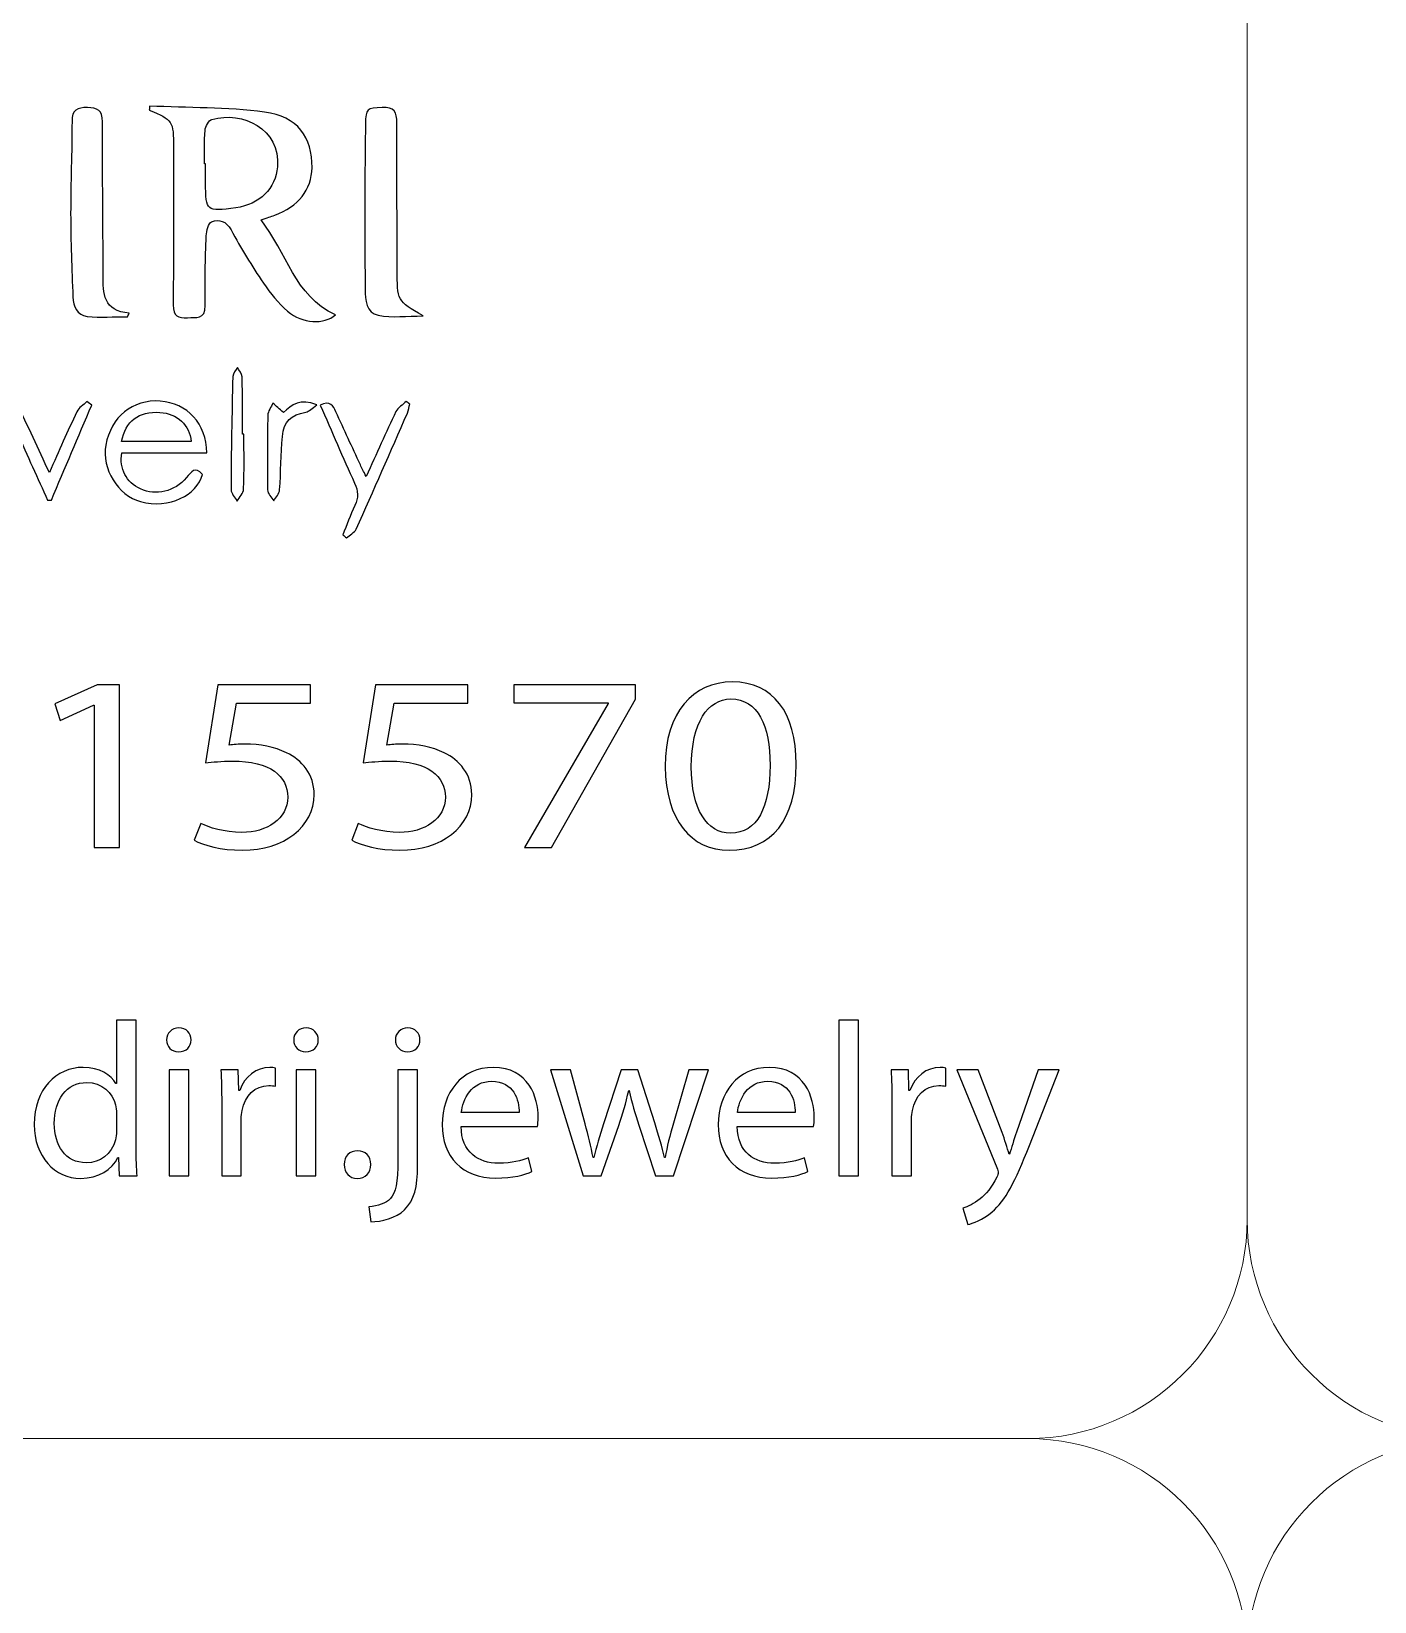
# Model space of a CAD drawing. Header units: millimetres. Extents: x -576 to 618, y 160 to 343.
# Drawn here: x 481.57 to 499.87, y 261.28 to 282.68 of the extents above; entities that cross this region are included whole.
import ezdxf

# ---------------------------------------------------------------- set-up
doc = ezdxf.new("R2010")
doc.units = ezdxf.units.MM
doc.header["$MEASUREMENT"] = 0
doc.layers.add('Layer 1', color=7, linetype='Continuous')

msp = doc.modelspace()

# ---------------------------------------------------------------- linework, layer by layer
at = {"layer": 'Layer 1', "color": 250, "lineweight": 18}
for points in [[(461.3217, 303.3001), (461.3217, 303.3001), (495.1517, 303.3001), (495.1517, 303.3001), (496.7957, 303.3001), (498.1367, 301.9591), (498.1367, 300.3151), (498.1367, 300.3151), (498.1367, 266.4851), (498.1367, 266.4851), (498.1367, 264.8411), (496.7957, 263.5001), (495.1517, 263.5001), (495.1517, 263.5001), (461.3217, 263.5001), (461.3217, 263.5001), (459.6777, 263.5001), (458.3367, 264.8411), (458.3367, 266.4851), (458.3367, 266.4851), (458.3367, 300.3151), (458.3367, 300.3151), (458.3367, 301.9591), (459.6777, 303.3001), (461.3217, 303.3001)], [(501.1217, 303.3001), (501.1217, 303.3001), (534.9517, 303.3001), (534.9517, 303.3001), (536.5957, 303.3001), (537.9367, 301.9591), (537.9367, 300.3151), (537.9367, 300.3151), (537.9367, 266.4851), (537.9367, 266.4851), (537.9367, 264.8411), (536.5957, 263.5001), (534.9517, 263.5001), (534.9517, 263.5001), (501.1217, 263.5001), (501.1217, 263.5001), (499.4777, 263.5001), (498.1367, 264.8411), (498.1367, 266.4851), (498.1367, 266.4851), (498.1367, 300.3151), (498.1367, 300.3151), (498.1367, 301.9591), (499.4777, 303.3001), (501.1217, 303.3001)], [(461.3217, 263.5001), (461.3217, 263.5001), (495.1517, 263.5001), (495.1517, 263.5001), (496.7957, 263.5001), (498.1367, 262.1591), (498.1367, 260.5151), (498.1367, 260.5151), (498.1367, 226.6851), (498.1367, 226.6851), (498.1367, 225.0411), (496.7957, 223.7001), (495.1517, 223.7001), (495.1517, 223.7001), (461.3217, 223.7001), (461.3217, 223.7001), (459.6777, 223.7001), (458.3367, 225.0411), (458.3367, 226.6851), (458.3367, 226.6851), (458.3367, 260.5151), (458.3367, 260.5151), (458.3367, 262.1591), (459.6777, 263.5001), (461.3217, 263.5001)], [(501.1217, 263.5001), (501.1217, 263.5001), (534.9517, 263.5001), (534.9517, 263.5001), (536.5957, 263.5001), (537.9367, 262.1591), (537.9367, 260.5151), (537.9367, 260.5151), (537.9367, 226.6851), (537.9367, 226.6851), (537.9367, 225.0411), (536.5957, 223.7001), (534.9517, 223.7001), (534.9517, 223.7001), (501.1217, 223.7001), (501.1217, 223.7001), (499.4777, 223.7001), (498.1367, 225.0411), (498.1367, 226.6851), (498.1367, 226.6851), (498.1367, 260.5151), (498.1367, 260.5151), (498.1367, 262.1591), (499.4777, 263.5001), (501.1217, 263.5001)]]:
    msp.add_open_spline(points, degree=3, knots=[0, 0, 0, 0, 0.125, 0.125, 0.125, 0.25, 0.25, 0.25, 0.375, 0.375, 0.375, 0.5, 0.5, 0.5, 0.625, 0.625, 0.625, 0.75, 0.75, 0.75, 0.875, 0.875, 0.875, 1, 1, 1, 1], dxfattribs=at)
at = {"layer": 'Layer 1', "color": 230}
for points, knots in [([(482.8741, 278.7924), (482.6909, 278.7924), (482.5056, 278.7777), (482.3243, 278.7974), (482.1873, 278.812), (482.1355, 278.9353), (482.1306, 279.0616), (482.1162, 279.4408), (482.1015, 279.8199), (482.1006, 280.1989), (482.1, 280.6183), (482.1187, 281.037), (482.119, 281.4564), (482.1193, 281.6124), (482.1902, 281.6457), (482.3281, 281.6432), (482.4651, 281.6408), (482.5359, 281.6071), (482.5353, 281.451), (482.5324, 280.8165), (482.5402, 280.1821), (482.5433, 279.5475), (482.5437, 279.4854), (482.5424, 279.423), (482.5418, 279.3606), (482.539, 279.111), (482.5465, 278.8679), (482.8997, 278.8402), (482.8913, 278.8245), (482.8825, 278.8086), (482.8741, 278.7924)], [0, 0, 0, 0, 0.1, 0.1, 0.1, 0.2, 0.2, 0.2, 0.3, 0.3, 0.3, 0.4, 0.4, 0.4, 0.5, 0.5, 0.5, 0.6, 0.6, 0.6, 0.7, 0.7, 0.7, 0.8, 0.8, 0.8, 0.9, 0.9, 0.9, 1, 1, 1, 1]), ([(483.1761, 281.6631), (483.6994, 281.6394), (484.2267, 281.6482), (484.7446, 281.5823), (485.1921, 281.5253), (485.397, 281.2382), (485.3908, 280.8248), (485.3864, 280.5249), (485.2026, 280.2906), (484.8815, 280.1758), (484.8301, 280.1574), (484.778, 280.1402), (484.6953, 280.1115), (485.046, 279.6719), (485.1505, 279.0744), (485.709, 278.8173), (485.5587, 278.6831), (485.2557, 278.6965), (485.0582, 278.8672), (484.9315, 278.9761), (484.822, 279.1115), (484.7281, 279.2506), (484.5699, 279.485), (484.4216, 279.7271), (484.2862, 279.9754), (484.2198, 280.0971), (484.125, 280.1255), (484.0219, 280.0865), (483.9786, 280.07), (483.9512, 279.963), (483.9486, 279.8956), (483.9368, 279.5789), (483.9284, 279.2613), (483.9337, 278.9445), (483.9374, 278.7486), (483.8098, 278.7873), (483.6947, 278.7789), (483.5655, 278.7699), (483.4962, 278.8005), (483.4978, 278.9521), (483.5037, 279.6656), (483.4999, 280.3795), (483.5015, 281.0931), (483.5025, 281.4616), (483.4925, 281.4797), (483.1727, 281.6057), (483.1739, 281.6248), (483.1748, 281.6441), (483.1761, 281.6631)], [0, 0, 0, 0, 0.0625, 0.0625, 0.0625, 0.125, 0.125, 0.125, 0.1875, 0.1875, 0.1875, 0.25, 0.25, 0.25, 0.3125, 0.3125, 0.3125, 0.375, 0.375, 0.375, 0.4375, 0.4375, 0.4375, 0.5, 0.5, 0.5, 0.5625, 0.5625, 0.5625, 0.625, 0.625, 0.625, 0.6875, 0.6875, 0.6875, 0.75, 0.75, 0.75, 0.8125, 0.8125, 0.8125, 0.875, 0.875, 0.875, 0.9375, 0.9375, 0.9375, 1, 1, 1, 1]), ([(483.9271, 280.8759), (483.9271, 280.8759), (483.9377, 280.8759), (483.9377, 280.8759), (483.9377, 280.7913), (483.9365, 280.7065), (483.938, 280.622), (483.9453, 280.2229), (483.9455, 280.2229), (484.3542, 280.2775), (484.6732, 280.3202), (484.8968, 280.5433), (484.9187, 280.8363), (484.9568, 281.3546), (484.4475, 281.6026), (484.0254, 281.4816), (483.9821, 281.4691), (483.9361, 281.3867), (483.9318, 281.3331), (483.919, 281.1814), (483.9271, 281.0282), (483.9271, 280.8759)], [0, 0, 0, 0, 0.1428571, 0.1428571, 0.1428571, 0.2857143, 0.2857143, 0.2857143, 0.4285714, 0.4285714, 0.4285714, 0.5714286, 0.5714286, 0.5714286, 0.7142857, 0.7142857, 0.7142857, 0.8571429, 0.8571429, 0.8571429, 1, 1, 1, 1]), ([(486.9052, 278.8031), (486.6853, 278.8031), (486.4818, 278.7744), (486.2909, 278.8118), (486.1299, 278.8436), (486.1171, 279.0199), (486.1152, 279.1634), (486.1096, 279.5887), (486.1093, 280.0137), (486.1099, 280.4386), (486.1106, 280.7675), (486.1152, 281.0964), (486.1187, 281.4249), (486.1208, 281.6258), (486.1405, 281.6349), (486.3474, 281.6449), (486.5109, 281.653), (486.547, 281.5809), (486.5461, 281.4327), (486.5433, 280.7697), (486.5517, 280.1063), (486.5517, 279.4434), (486.5517, 279.0084), (486.548, 279.0084), (486.9052, 278.8031)], [0, 0, 0, 0, 0.125, 0.125, 0.125, 0.25, 0.25, 0.25, 0.375, 0.375, 0.375, 0.5, 0.5, 0.5, 0.625, 0.625, 0.625, 0.75, 0.75, 0.75, 0.875, 0.875, 0.875, 1, 1, 1, 1]), ([(484.4622, 277.1915), (484.4622, 276.9425), (484.4678, 276.6932), (484.4581, 276.4446), (484.4559, 276.3884), (484.401, 276.3344), (484.3705, 276.2792), (484.3411, 276.331), (484.2866, 276.3827), (484.2866, 276.4342), (484.2884, 276.9494), (484.2984, 277.4645), (484.3109, 277.979), (484.3121, 278.0202), (484.3517, 278.0604), (484.3739, 278.101), (484.3963, 278.058), (484.4372, 278.0159), (484.4382, 277.9724), (484.4441, 277.7122), (484.4413, 277.4517), (484.4413, 277.1915), (484.4413, 277.1915), (484.4622, 277.1915), (484.4622, 277.1915)], [0, 0, 0, 0, 0.125, 0.125, 0.125, 0.25, 0.25, 0.25, 0.375, 0.375, 0.375, 0.5, 0.5, 0.5, 0.625, 0.625, 0.625, 0.75, 0.75, 0.75, 0.875, 0.875, 0.875, 1, 1, 1, 1]), ([(481.3643, 277.2238), (481.2117, 276.8875), (481.0766, 276.5908), (480.9418, 276.294), (480.9256, 276.2924), (480.909, 276.2912), (480.8925, 276.29), (480.7116, 276.7218), (480.5302, 277.1533), (480.349, 277.5851), (480.368, 277.6004), (480.3864, 277.616), (480.4052, 277.6317), (480.4507, 277.5927), (480.5153, 277.5627), (480.539, 277.5131), (480.6491, 277.2831), (480.7475, 277.0482), (480.8507, 276.8151), (480.8685, 276.7754), (480.8909, 276.738), (480.9225, 276.6784), (481.0694, 276.9945), (481.2068, 277.2903), (481.3634, 277.6266), (481.5191, 277.2925), (481.6576, 276.9945), (481.8099, 276.6675), (481.9424, 276.9633), (482.0585, 277.2322), (482.1846, 277.4965), (482.211, 277.5521), (482.2757, 277.5889), (482.3225, 277.6344), (482.3446, 277.6191), (482.3664, 277.6035), (482.388, 277.588), (482.2045, 277.1561), (482.0208, 276.7243), (481.8373, 276.2931), (481.8205, 276.2922), (481.8033, 276.2912), (481.7868, 276.2906), (481.651, 276.5901), (481.5153, 276.8896), (481.3643, 277.2238)], [0, 0, 0, 0, 0.0666667, 0.0666667, 0.0666667, 0.1333333, 0.1333333, 0.1333333, 0.2, 0.2, 0.2, 0.2666667, 0.2666667, 0.2666667, 0.3333333, 0.3333333, 0.3333333, 0.4, 0.4, 0.4, 0.4666667, 0.4666667, 0.4666667, 0.5333333, 0.5333333, 0.5333333, 0.6, 0.6, 0.6, 0.6666667, 0.6666667, 0.6666667, 0.7333333, 0.7333333, 0.7333333, 0.8, 0.8, 0.8, 0.8666667, 0.8666667, 0.8666667, 0.9333333, 0.9333333, 0.9333333, 1, 1, 1, 1]), ([(483.9568, 276.9359), (483.9568, 276.9359), (482.7971, 276.9359), (482.7971, 276.9359), (482.7599, 276.7187), (482.8589, 276.5362), (483.0529, 276.4448), (483.2607, 276.3465), (483.5175, 276.4071), (483.6804, 276.5989), (483.7449, 276.675), (483.7974, 276.7646), (483.8966, 276.6414), (483.8223, 276.3643), (483.4479, 276.1668), (483.0529, 276.2729), (482.7452, 276.3556), (482.5222, 276.7187), (482.5799, 277.0423), (482.6488, 277.4274), (482.9459, 277.6682), (483.32, 277.6417), (483.6913, 277.6155), (483.9518, 277.3368), (483.9568, 276.9359)], [0, 0, 0, 0, 0.125, 0.125, 0.125, 0.25, 0.25, 0.25, 0.375, 0.375, 0.375, 0.5, 0.5, 0.5, 0.625, 0.625, 0.625, 0.75, 0.75, 0.75, 0.875, 0.875, 0.875, 1, 1, 1, 1]), ([(485.0003, 277.4847), (485.111, 277.5866), (485.2324, 277.6896), (485.4552, 277.5895), (485.3894, 277.5452), (485.351, 277.5012), (485.3054, 277.4921), (485.1055, 277.4522), (485.0069, 277.3692), (484.9862, 277.1598), (484.9628, 276.919), (484.9672, 276.6753), (484.9491, 276.4334), (484.945, 276.3811), (484.897, 276.3317), (484.8692, 276.2809), (484.8399, 276.3311), (484.7863, 276.3807), (484.7857, 276.4316), (484.7791, 276.7704), (484.7806, 277.1096), (484.7878, 277.4484), (484.789, 277.5046), (484.8327, 277.5598), (484.8568, 277.6154), (484.9001, 277.576), (484.9429, 277.5368), (485.0003, 277.4847)], [0, 0, 0, 0, 0.1111111, 0.1111111, 0.1111111, 0.2222222, 0.2222222, 0.2222222, 0.3333333, 0.3333333, 0.3333333, 0.4444444, 0.4444444, 0.4444444, 0.5555556, 0.5555556, 0.5555556, 0.6666667, 0.6666667, 0.6666667, 0.7777778, 0.7777778, 0.7777778, 0.8888889, 0.8888889, 0.8888889, 1, 1, 1, 1]), ([(485.5021, 277.5885), (485.6378, 277.6525), (485.6788, 277.5758), (485.7158, 277.4962), (485.8275, 277.2553), (485.9377, 277.0132), (486.0494, 276.772), (486.07, 276.7271), (486.094, 276.684), (486.1296, 276.6141), (486.2709, 276.9264), (486.3976, 277.2154), (486.5343, 277.4993), (486.5614, 277.5552), (486.6275, 277.5923), (486.6759, 277.6379), (486.6912, 277.626), (486.7061, 277.6138), (486.7218, 277.6019), (486.7114, 277.5611), (486.7071, 277.5174), (486.6906, 277.4796), (486.46, 276.9514), (486.2298, 276.4232), (485.9933, 275.8977), (485.9708, 275.8481), (485.9053, 275.8178), (485.8597, 275.7786), (485.8432, 275.7926), (485.8263, 275.8066), (485.8091, 275.8207), (485.8634, 275.9539), (485.9124, 276.0893), (485.9739, 276.2191), (486.0238, 276.3249), (486.0213, 276.4163), (485.9717, 276.5243), (485.8107, 276.8722), (485.6613, 277.2254), (485.5021, 277.5885)], [0, 0, 0, 0, 0.0769231, 0.0769231, 0.0769231, 0.1538462, 0.1538462, 0.1538462, 0.2307692, 0.2307692, 0.2307692, 0.3076923, 0.3076923, 0.3076923, 0.3846154, 0.3846154, 0.3846154, 0.4615385, 0.4615385, 0.4615385, 0.5384615, 0.5384615, 0.5384615, 0.6153846, 0.6153846, 0.6153846, 0.6923077, 0.6923077, 0.6923077, 0.7692308, 0.7692308, 0.7692308, 0.8461538, 0.8461538, 0.8461538, 0.9230769, 0.9230769, 0.9230769, 1, 1, 1, 1]), ([(483.7428, 277.0907), (483.7265, 277.3143), (483.5543, 277.4741), (483.3166, 277.4887), (483.0305, 277.5069), (482.8463, 277.3686), (482.7955, 277.0907), (482.7955, 277.0907), (483.7428, 277.0907), (483.7428, 277.0907)], [0, 0, 0, 0, 0.3333333, 0.3333333, 0.3333333, 0.6666667, 0.6666667, 0.6666667, 1, 1, 1, 1]), ([(482.4212, 273.4961), (482.4212, 273.4961), (482.4132, 273.4961), (482.4132, 273.4961), (482.4132, 273.4961), (481.9554, 273.288), (481.9554, 273.288), (481.9554, 273.288), (481.8865, 273.5167), (481.8865, 273.5167), (481.8865, 273.5167), (482.4618, 273.776), (482.4618, 273.776), (482.4618, 273.776), (482.7657, 273.776), (482.7657, 273.776), (482.7657, 273.776), (482.7657, 271.5573), (482.7657, 271.5573), (482.7657, 271.5573), (482.4212, 271.5573), (482.4212, 271.5573), (482.4212, 271.5573), (482.4212, 273.4961), (482.4212, 273.4961)], [0, 0, 0, 0, 0.125, 0.125, 0.125, 0.25, 0.25, 0.25, 0.375, 0.375, 0.375, 0.5, 0.5, 0.5, 0.625, 0.625, 0.625, 0.75, 0.75, 0.75, 0.875, 0.875, 0.875, 1, 1, 1, 1]), ([(485.3678, 273.5235), (485.3678, 273.5235), (484.3628, 273.5235), (484.3628, 273.5235), (484.3628, 273.5235), (484.2617, 272.9535), (484.2617, 272.9535), (484.3223, 272.96), (484.3791, 272.9672), (484.4764, 272.9672), (484.6789, 272.9672), (484.8814, 272.9298), (485.0437, 272.8477), (485.2502, 272.7488), (485.4203, 272.5575), (485.4203, 272.2777), (485.4203, 271.8439), (485.011, 271.5198), (484.44, 271.5198), (484.1523, 271.5198), (483.9092, 271.5882), (483.7834, 271.6564), (483.7834, 271.6564), (483.8727, 271.8848), (483.8727, 271.8848), (483.9822, 271.8302), (484.1969, 271.762), (484.4359, 271.762), (484.7722, 271.762), (485.0599, 271.9463), (485.0599, 272.2434), (485.0559, 272.5301), (484.8287, 272.7351), (484.302, 272.7351), (484.1523, 272.7351), (484.035, 272.7213), (483.9376, 272.7111), (483.9376, 272.7111), (484.1077, 273.7763), (484.1077, 273.7763), (484.1077, 273.7763), (485.3678, 273.7763), (485.3678, 273.7763), (485.3678, 273.7763), (485.3678, 273.5235), (485.3678, 273.5235)], [0, 0, 0, 0, 0.0666667, 0.0666667, 0.0666667, 0.1333333, 0.1333333, 0.1333333, 0.2, 0.2, 0.2, 0.2666667, 0.2666667, 0.2666667, 0.3333333, 0.3333333, 0.3333333, 0.4, 0.4, 0.4, 0.4666667, 0.4666667, 0.4666667, 0.5333333, 0.5333333, 0.5333333, 0.6, 0.6, 0.6, 0.6666667, 0.6666667, 0.6666667, 0.7333333, 0.7333333, 0.7333333, 0.8, 0.8, 0.8, 0.8666667, 0.8666667, 0.8666667, 0.9333333, 0.9333333, 0.9333333, 1, 1, 1, 1]), ([(487.5159, 273.5235), (487.5159, 273.5235), (486.5109, 273.5235), (486.5109, 273.5235), (486.5109, 273.5235), (486.4098, 272.9535), (486.4098, 272.9535), (486.4703, 272.96), (486.5271, 272.9672), (486.6245, 272.9672), (486.8269, 272.9672), (487.0294, 272.9298), (487.1916, 272.8477), (487.3983, 272.7488), (487.5682, 272.5575), (487.5682, 272.2777), (487.5682, 271.8439), (487.1589, 271.5198), (486.5879, 271.5198), (486.3002, 271.5198), (486.0572, 271.5882), (485.9315, 271.6564), (485.9315, 271.6564), (486.0207, 271.8848), (486.0207, 271.8848), (486.1302, 271.8302), (486.3449, 271.762), (486.5839, 271.762), (486.9202, 271.762), (487.2079, 271.9463), (487.2079, 272.2434), (487.2039, 272.5301), (486.9767, 272.7351), (486.45, 272.7351), (486.3002, 272.7351), (486.1829, 272.7213), (486.0856, 272.7111), (486.0856, 272.7111), (486.2556, 273.7763), (486.2556, 273.7763), (486.2556, 273.7763), (487.5159, 273.7763), (487.5159, 273.7763), (487.5159, 273.7763), (487.5159, 273.5235), (487.5159, 273.5235)], [0, 0, 0, 0, 0.0666667, 0.0666667, 0.0666667, 0.1333333, 0.1333333, 0.1333333, 0.2, 0.2, 0.2, 0.2666667, 0.2666667, 0.2666667, 0.3333333, 0.3333333, 0.3333333, 0.4, 0.4, 0.4, 0.4666667, 0.4666667, 0.4666667, 0.5333333, 0.5333333, 0.5333333, 0.6, 0.6, 0.6, 0.6666667, 0.6666667, 0.6666667, 0.7333333, 0.7333333, 0.7333333, 0.8, 0.8, 0.8, 0.8666667, 0.8666667, 0.8666667, 0.9333333, 0.9333333, 0.9333333, 1, 1, 1, 1]), ([(489.8019, 273.7761), (489.8019, 273.7761), (489.8019, 273.578), (489.8019, 273.578), (489.8019, 273.578), (488.6552, 271.5574), (488.6552, 271.5574), (488.6552, 271.5574), (488.2868, 271.5574), (488.2868, 271.5574), (488.2868, 271.5574), (489.429, 273.5203), (489.429, 273.5203), (489.429, 273.5203), (489.429, 273.5269), (489.429, 273.5269), (489.429, 273.5269), (488.1407, 273.5269), (488.1407, 273.5269), (488.1407, 273.5269), (488.1407, 273.7761), (488.1407, 273.7761), (488.1407, 273.7761), (489.8019, 273.7761), (489.8019, 273.7761)], [0, 0, 0, 0, 0.125, 0.125, 0.125, 0.25, 0.25, 0.25, 0.375, 0.375, 0.375, 0.5, 0.5, 0.5, 0.625, 0.625, 0.625, 0.75, 0.75, 0.75, 0.875, 0.875, 0.875, 1, 1, 1, 1]), ([(491.9907, 272.6904), (491.9907, 271.9363), (491.6584, 271.5197), (491.075, 271.5197), (490.5605, 271.5197), (490.2119, 271.9259), (490.2039, 272.6601), (490.2039, 273.4039), (490.5848, 273.8136), (491.1196, 273.8136), (491.6744, 273.8136), (491.9907, 273.3971), (491.9907, 272.6904)], [0, 0, 0, 0, 0.25, 0.25, 0.25, 0.5, 0.5, 0.5, 0.75, 0.75, 0.75, 1, 1, 1, 1]), ([(490.5605, 272.6564), (490.5605, 272.0795), (490.7711, 271.7521), (491.0952, 271.7521), (491.46, 271.7521), (491.6338, 272.1103), (491.6338, 272.6769), (491.6338, 273.223), (491.4678, 273.5814), (491.0993, 273.5814), (490.7874, 273.5814), (490.5605, 273.2607), (490.5605, 272.6564)], [0, 0, 0, 0, 0.25, 0.25, 0.25, 0.5, 0.5, 0.5, 0.75, 0.75, 0.75, 1, 1, 1, 1]), ([(482.9938, 269.2024), (482.9938, 269.2024), (482.9938, 267.4532), (482.9938, 267.4532), (482.9938, 267.3247), (482.9969, 267.1781), (483.006, 267.0794), (483.006, 267.0794), (482.7638, 267.0794), (482.7638, 267.0794), (482.7638, 267.0794), (482.7516, 267.3306), (482.7516, 267.3306), (482.7516, 267.3306), (482.7454, 267.3306), (482.7454, 267.3306), (482.6627, 267.169), (482.4818, 267.0467), (482.2393, 267.0467), (481.8808, 267.0467), (481.6047, 267.3425), (481.6047, 267.7821), (481.6016, 268.2635), (481.9086, 268.5593), (482.2702, 268.5593), (482.4971, 268.5593), (482.6505, 268.4548), (482.7176, 268.3381), (482.7176, 268.3381), (482.7238, 268.3381), (482.7238, 268.3381), (482.7238, 268.3381), (482.7238, 269.2024), (482.7238, 269.2024), (482.7238, 269.2024), (482.9938, 269.2024), (482.9938, 269.2024)], [0, 0, 0, 0, 0.0833333, 0.0833333, 0.0833333, 0.1666667, 0.1666667, 0.1666667, 0.25, 0.25, 0.25, 0.3333333, 0.3333333, 0.3333333, 0.4166667, 0.4166667, 0.4166667, 0.5, 0.5, 0.5, 0.5833333, 0.5833333, 0.5833333, 0.6666667, 0.6666667, 0.6666667, 0.75, 0.75, 0.75, 0.8333333, 0.8333333, 0.8333333, 0.9166667, 0.9166667, 0.9166667, 1, 1, 1, 1]), ([(483.7423, 268.9332), (483.7451, 268.8434), (483.6777, 268.7717), (483.5704, 268.7717), (483.4753, 268.7717), (483.4079, 268.8434), (483.4079, 268.9332), (483.4079, 269.0259), (483.4784, 269.0974), (483.5764, 269.0974), (483.6777, 269.0974), (483.7423, 269.0259), (483.7423, 268.9332)], [0, 0, 0, 0, 0.25, 0.25, 0.25, 0.5, 0.5, 0.5, 0.75, 0.75, 0.75, 1, 1, 1, 1]), ([(485.4749, 268.9332), (485.478, 268.8434), (485.4103, 268.7717), (485.303, 268.7717), (485.2082, 268.7717), (485.1408, 268.8434), (485.1408, 268.9332), (485.1408, 269.0259), (485.2113, 269.0974), (485.3092, 269.0974), (485.4103, 269.0974), (485.4749, 269.0259), (485.4749, 268.9332)], [0, 0, 0, 0, 0.25, 0.25, 0.25, 0.5, 0.5, 0.5, 0.75, 0.75, 0.75, 1, 1, 1, 1]), ([(486.8607, 268.9332), (486.8639, 268.8465), (486.7996, 268.7717), (486.6923, 268.7717), (486.5912, 268.7717), (486.527, 268.8465), (486.527, 268.9332), (486.527, 269.0259), (486.5972, 269.0974), (486.6983, 269.0974), (486.7965, 269.0974), (486.8607, 269.0259), (486.8607, 268.9332)], [0, 0, 0, 0, 0.25, 0.25, 0.25, 0.5, 0.5, 0.5, 0.75, 0.75, 0.75, 1, 1, 1, 1]), ([(492.571, 269.2022), (492.571, 269.2022), (492.8406, 269.2022), (492.8406, 269.2022), (492.8406, 269.2022), (492.8406, 267.0793), (492.8406, 267.0793), (492.8406, 267.0793), (492.571, 267.0793), (492.571, 267.0793), (492.571, 267.0793), (492.571, 269.2022), (492.571, 269.2022)], [0, 0, 0, 0, 0.25, 0.25, 0.25, 0.5, 0.5, 0.5, 0.75, 0.75, 0.75, 1, 1, 1, 1]), ([(483.4418, 268.5264), (483.4418, 268.5264), (483.7114, 268.5264), (483.7114, 268.5264), (483.7114, 268.5264), (483.7114, 267.0793), (483.7114, 267.0793), (483.7114, 267.0793), (483.4418, 267.0793), (483.4418, 267.0793), (483.4418, 267.0793), (483.4418, 268.5264), (483.4418, 268.5264)], [0, 0, 0, 0, 0.25, 0.25, 0.25, 0.5, 0.5, 0.5, 0.75, 0.75, 0.75, 1, 1, 1, 1]), ([(484.1593, 268.0752), (484.1593, 268.2456), (484.1558, 268.3922), (484.1468, 268.5264), (484.1468, 268.5264), (484.3831, 268.5264), (484.3831, 268.5264), (484.3831, 268.5264), (484.3921, 268.2425), (484.3921, 268.2425), (484.3921, 268.2425), (484.4046, 268.2425), (484.4046, 268.2425), (484.4719, 268.4368), (484.6342, 268.5595), (484.8155, 268.5595), (484.8461, 268.5595), (484.8676, 268.5563), (484.8922, 268.5504), (484.8922, 268.5504), (484.8922, 268.3024), (484.8922, 268.3024), (484.8645, 268.3083), (484.8367, 268.3114), (484.8002, 268.3114), (484.6098, 268.3114), (484.475, 268.171), (484.4382, 267.9735), (484.4321, 267.9376), (484.4258, 267.8958), (484.4258, 267.8509), (484.4258, 267.8509), (484.4258, 267.0796), (484.4258, 267.0796), (484.4258, 267.0796), (484.1593, 267.0796), (484.1593, 267.0796), (484.1593, 267.0796), (484.1593, 268.0752), (484.1593, 268.0752)], [0, 0, 0, 0, 0.0769231, 0.0769231, 0.0769231, 0.1538462, 0.1538462, 0.1538462, 0.2307692, 0.2307692, 0.2307692, 0.3076923, 0.3076923, 0.3076923, 0.3846154, 0.3846154, 0.3846154, 0.4615385, 0.4615385, 0.4615385, 0.5384615, 0.5384615, 0.5384615, 0.6153846, 0.6153846, 0.6153846, 0.6923077, 0.6923077, 0.6923077, 0.7692308, 0.7692308, 0.7692308, 0.8461538, 0.8461538, 0.8461538, 0.9230769, 0.9230769, 0.9230769, 1, 1, 1, 1]), ([(485.1745, 268.5264), (485.1745, 268.5264), (485.444, 268.5264), (485.444, 268.5264), (485.444, 268.5264), (485.444, 267.0793), (485.444, 267.0793), (485.444, 267.0793), (485.1745, 267.0793), (485.1745, 267.0793), (485.1745, 267.0793), (485.1745, 268.5264), (485.1745, 268.5264)], [0, 0, 0, 0, 0.25, 0.25, 0.25, 0.5, 0.5, 0.5, 0.75, 0.75, 0.75, 1, 1, 1, 1]), ([(486.165, 266.6608), (486.2876, 266.6699), (486.395, 266.7029), (486.4592, 266.7713), (486.5329, 266.8552), (486.5603, 266.9688), (486.5603, 267.3155), (486.5603, 267.3155), (486.5603, 268.5264), (486.5603, 268.5264), (486.5603, 268.5264), (486.8302, 268.5264), (486.8302, 268.5264), (486.8302, 268.5264), (486.8302, 267.2141), (486.8302, 267.2141), (486.8302, 266.9329), (486.7843, 266.7507), (486.6524, 266.6191), (486.5329, 266.5023), (486.3366, 266.4546), (486.1925, 266.4546), (486.1925, 266.4546), (486.165, 266.6608), (486.165, 266.6608)], [0, 0, 0, 0, 0.125, 0.125, 0.125, 0.25, 0.25, 0.25, 0.375, 0.375, 0.375, 0.5, 0.5, 0.5, 0.625, 0.625, 0.625, 0.75, 0.75, 0.75, 0.875, 0.875, 0.875, 1, 1, 1, 1]), ([(487.4221, 267.7552), (487.428, 267.3994), (487.6611, 267.2528), (487.9309, 267.2528), (488.1241, 267.2528), (488.2405, 267.2859), (488.3416, 267.3274), (488.3416, 267.3274), (488.3877, 267.1392), (488.3877, 267.1392), (488.2926, 267.0974), (488.13, 267.0496), (487.8941, 267.0496), (487.4373, 267.0496), (487.1644, 267.3423), (487.1644, 267.7791), (487.1644, 268.2157), (487.428, 268.5595), (487.8604, 268.5595), (488.3447, 268.5595), (488.4735, 268.1439), (488.4735, 267.8777), (488.4735, 267.8238), (488.4673, 267.782), (488.4645, 267.7552), (488.4645, 267.7552), (487.4221, 267.7552), (487.4221, 267.7552)], [0, 0, 0, 0, 0.1111111, 0.1111111, 0.1111111, 0.2222222, 0.2222222, 0.2222222, 0.3333333, 0.3333333, 0.3333333, 0.4444444, 0.4444444, 0.4444444, 0.5555556, 0.5555556, 0.5555556, 0.6666667, 0.6666667, 0.6666667, 0.7777778, 0.7777778, 0.7777778, 0.8888889, 0.8888889, 0.8888889, 1, 1, 1, 1]), ([(488.9157, 268.5265), (488.9157, 268.5265), (489.1119, 267.7911), (489.1119, 267.7911), (489.155, 267.6295), (489.1946, 267.48), (489.222, 267.3305), (489.222, 267.3305), (489.2314, 267.3305), (489.2314, 267.3305), (489.2651, 267.4772), (489.3141, 267.6326), (489.3634, 267.7882), (489.3634, 267.7882), (489.6055, 268.5265), (489.6055, 268.5265), (489.6055, 268.5265), (489.8324, 268.5265), (489.8324, 268.5265), (489.8324, 268.5265), (490.0623, 267.8033), (490.0623, 267.8033), (490.1175, 267.6295), (490.1602, 267.4772), (490.1943, 267.3305), (490.1943, 267.3305), (490.2033, 267.3305), (490.2033, 267.3305), (490.228, 267.4772), (490.2676, 267.6295), (490.3166, 267.8001), (490.3166, 267.8001), (490.5284, 268.5265), (490.5284, 268.5265), (490.5284, 268.5265), (490.7949, 268.5265), (490.7949, 268.5265), (490.7949, 268.5265), (490.3166, 267.0794), (490.3166, 267.0794), (490.3166, 267.0794), (490.0714, 267.0794), (490.0714, 267.0794), (490.0714, 267.0794), (489.8449, 267.7702), (489.8449, 267.7702), (489.7928, 267.9318), (489.7497, 268.0753), (489.7129, 268.2457), (489.7129, 268.2457), (489.7066, 268.2457), (489.7066, 268.2457), (489.6698, 268.0721), (489.6239, 267.9224), (489.5718, 267.767), (489.5718, 267.767), (489.3325, 267.0794), (489.3325, 267.0794), (489.3325, 267.0794), (489.0872, 267.0794), (489.0872, 267.0794), (489.0872, 267.0794), (488.6395, 268.5265), (488.6395, 268.5265), (488.6395, 268.5265), (488.9157, 268.5265), (488.9157, 268.5265)], [0, 0, 0, 0, 0.0454545, 0.0454545, 0.0454545, 0.0909091, 0.0909091, 0.0909091, 0.1363636, 0.1363636, 0.1363636, 0.1818182, 0.1818182, 0.1818182, 0.2272727, 0.2272727, 0.2272727, 0.2727273, 0.2727273, 0.2727273, 0.3181818, 0.3181818, 0.3181818, 0.3636364, 0.3636364, 0.3636364, 0.4090909, 0.4090909, 0.4090909, 0.4545455, 0.4545455, 0.4545455, 0.5, 0.5, 0.5, 0.5454545, 0.5454545, 0.5454545, 0.5909091, 0.5909091, 0.5909091, 0.6363636, 0.6363636, 0.6363636, 0.6818182, 0.6818182, 0.6818182, 0.7272727, 0.7272727, 0.7272727, 0.7727273, 0.7727273, 0.7727273, 0.8181818, 0.8181818, 0.8181818, 0.8636364, 0.8636364, 0.8636364, 0.9090909, 0.9090909, 0.9090909, 0.9545455, 0.9545455, 0.9545455, 1, 1, 1, 1]), ([(491.1848, 267.7552), (491.1907, 267.3994), (491.4235, 267.2528), (491.6937, 267.2528), (491.8869, 267.2528), (492.0033, 267.2859), (492.1043, 267.3274), (492.1043, 267.3274), (492.1505, 267.1392), (492.1505, 267.1392), (492.0553, 267.0974), (491.8928, 267.0496), (491.6569, 267.0496), (491.2001, 267.0496), (490.9271, 267.3423), (490.9271, 267.7791), (490.9271, 268.2157), (491.1907, 268.5595), (491.6232, 268.5595), (492.1074, 268.5595), (492.2363, 268.1439), (492.2363, 267.8777), (492.2363, 267.8238), (492.23, 267.782), (492.2273, 267.7552), (492.2273, 267.7552), (491.1848, 267.7552), (491.1848, 267.7552)], [0, 0, 0, 0, 0.1111111, 0.1111111, 0.1111111, 0.2222222, 0.2222222, 0.2222222, 0.3333333, 0.3333333, 0.3333333, 0.4444444, 0.4444444, 0.4444444, 0.5555556, 0.5555556, 0.5555556, 0.6666667, 0.6666667, 0.6666667, 0.7777778, 0.7777778, 0.7777778, 0.8888889, 0.8888889, 0.8888889, 1, 1, 1, 1]), ([(493.2948, 268.0752), (493.2948, 268.2456), (493.2914, 268.3922), (493.2823, 268.5264), (493.2823, 268.5264), (493.5186, 268.5264), (493.5186, 268.5264), (493.5186, 268.5264), (493.5276, 268.2425), (493.5276, 268.2425), (493.5276, 268.2425), (493.5401, 268.2425), (493.5401, 268.2425), (493.6075, 268.4368), (493.7697, 268.5595), (493.951, 268.5595), (493.9816, 268.5595), (494.0031, 268.5563), (494.0277, 268.5504), (494.0277, 268.5504), (494.0277, 268.3024), (494.0277, 268.3024), (494, 268.3083), (493.9722, 268.3114), (493.9357, 268.3114), (493.7453, 268.3114), (493.6106, 268.171), (493.5738, 267.9735), (493.5675, 267.9376), (493.5613, 267.8958), (493.5613, 267.8509), (493.5613, 267.8509), (493.5613, 267.0796), (493.5613, 267.0796), (493.5613, 267.0796), (493.2948, 267.0796), (493.2948, 267.0796), (493.2948, 267.0796), (493.2948, 268.0752), (493.2948, 268.0752)], [0, 0, 0, 0, 0.0769231, 0.0769231, 0.0769231, 0.1538462, 0.1538462, 0.1538462, 0.2307692, 0.2307692, 0.2307692, 0.3076923, 0.3076923, 0.3076923, 0.3846154, 0.3846154, 0.3846154, 0.4615385, 0.4615385, 0.4615385, 0.5384615, 0.5384615, 0.5384615, 0.6153846, 0.6153846, 0.6153846, 0.6923077, 0.6923077, 0.6923077, 0.7692308, 0.7692308, 0.7692308, 0.8461538, 0.8461538, 0.8461538, 0.9230769, 0.9230769, 0.9230769, 1, 1, 1, 1]), ([(494.4722, 268.5265), (494.4722, 268.5265), (494.7969, 267.6716), (494.7969, 267.6716), (494.8306, 267.5758), (494.8678, 267.4622), (494.8921, 267.3755), (494.8921, 267.3755), (494.898, 267.3755), (494.898, 267.3755), (494.9258, 267.4622), (494.9564, 267.5726), (494.9932, 267.6775), (494.9932, 267.6775), (495.2875, 268.5265), (495.2875, 268.5265), (495.2875, 268.5265), (495.5726, 268.5265), (495.5726, 268.5265), (495.5726, 268.5265), (495.168, 267.495), (495.168, 267.495), (494.9748, 266.9989), (494.8429, 266.7446), (494.6591, 266.5892), (494.5274, 266.4756), (494.3954, 266.4307), (494.328, 266.4185), (494.328, 266.4185), (494.2604, 266.6401), (494.2604, 266.6401), (494.328, 266.6609), (494.4166, 266.7028), (494.4965, 266.7683), (494.5702, 266.8253), (494.6619, 266.9271), (494.7236, 267.0616), (494.7358, 267.0884), (494.7449, 267.1093), (494.7449, 267.1243), (494.7449, 267.1392), (494.7387, 267.1602), (494.7265, 267.1933), (494.7265, 267.1933), (494.1779, 268.5265), (494.1779, 268.5265), (494.1779, 268.5265), (494.4722, 268.5265), (494.4722, 268.5265)], [0, 0, 0, 0, 0.0625, 0.0625, 0.0625, 0.125, 0.125, 0.125, 0.1875, 0.1875, 0.1875, 0.25, 0.25, 0.25, 0.3125, 0.3125, 0.3125, 0.375, 0.375, 0.375, 0.4375, 0.4375, 0.4375, 0.5, 0.5, 0.5, 0.5625, 0.5625, 0.5625, 0.625, 0.625, 0.625, 0.6875, 0.6875, 0.6875, 0.75, 0.75, 0.75, 0.8125, 0.8125, 0.8125, 0.875, 0.875, 0.875, 0.9375, 0.9375, 0.9375, 1, 1, 1, 1]), ([(482.7238, 267.9375), (482.7238, 267.9703), (482.7207, 268.0152), (482.7117, 268.0479), (482.6717, 268.2158), (482.5245, 268.3531), (482.3223, 268.3531), (482.0431, 268.3531), (481.8777, 268.1138), (481.8777, 267.794), (481.8777, 267.5013), (482.025, 267.2589), (482.3161, 267.2589), (482.4971, 267.2589), (482.6627, 267.3752), (482.7117, 267.5728), (482.7207, 267.6086), (482.7238, 267.6448), (482.7238, 267.6864), (482.7238, 267.6864), (482.7238, 267.9375), (482.7238, 267.9375)], [0, 0, 0, 0, 0.1428571, 0.1428571, 0.1428571, 0.2857143, 0.2857143, 0.2857143, 0.4285714, 0.4285714, 0.4285714, 0.5714286, 0.5714286, 0.5714286, 0.7142857, 0.7142857, 0.7142857, 0.8571429, 0.8571429, 0.8571429, 1, 1, 1, 1]), ([(488.2131, 267.9435), (488.2162, 268.1108), (488.1422, 268.371), (487.8389, 268.371), (487.5662, 268.371), (487.4464, 268.1258), (487.4252, 267.9435), (487.4252, 267.9435), (488.2131, 267.9435), (488.2131, 267.9435)], [0, 0, 0, 0, 0.3333333, 0.3333333, 0.3333333, 0.6666667, 0.6666667, 0.6666667, 1, 1, 1, 1]), ([(491.9757, 267.9435), (491.9788, 268.1108), (491.9049, 268.371), (491.6016, 268.371), (491.329, 268.371), (491.2091, 268.1258), (491.1879, 267.9435), (491.1879, 267.9435), (491.9757, 267.9435), (491.9757, 267.9435)], [0, 0, 0, 0, 0.3333333, 0.3333333, 0.3333333, 0.6666667, 0.6666667, 0.6666667, 1, 1, 1, 1]), ([(485.8275, 267.2348), (485.8275, 267.3453), (485.9043, 267.4233), (486.0116, 267.4233), (486.119, 267.4233), (486.1925, 267.3453), (486.1925, 267.2348), (486.1925, 267.1272), (486.1218, 267.0464), (486.0085, 267.0464), (485.9011, 267.0464), (485.8275, 267.1272), (485.8275, 267.2348)], [0, 0, 0, 0, 0.25, 0.25, 0.25, 0.5, 0.5, 0.5, 0.75, 0.75, 0.75, 1, 1, 1, 1])]:
    msp.add_open_spline(points, degree=3, knots=knots, dxfattribs=at)

doc.saveas('drawing.dxf')
